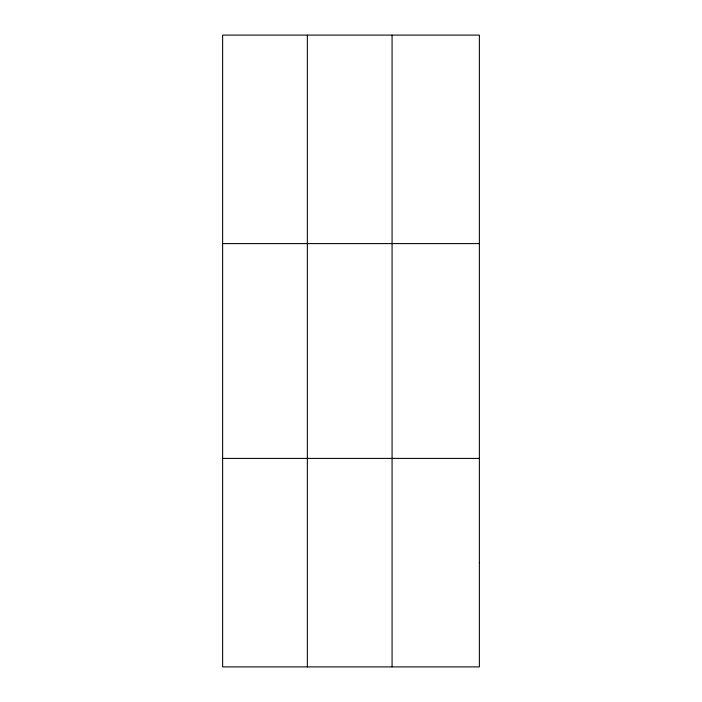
<?xml version="1.0" encoding="UTF-8"?>
<svg xmlns="http://www.w3.org/2000/svg" width="702" height="702" viewBox="0 0 702 702"><rect width="100%" height="100%" fill="white"/><g stroke="black" fill="none" stroke-linecap="round" stroke-linejoin="round"><path stroke-width="1.05" d="M307.353 666.9L307.353 35.1M392.076 666.9L392.076 35.1M222.631 243.594L479.369 243.594M222.631 458.406L479.369 458.406M479.369 562.653L479.369 666.9L222.631 666.9L222.631 35.1L479.369 35.1L479.369 562.653"/></g></svg>
